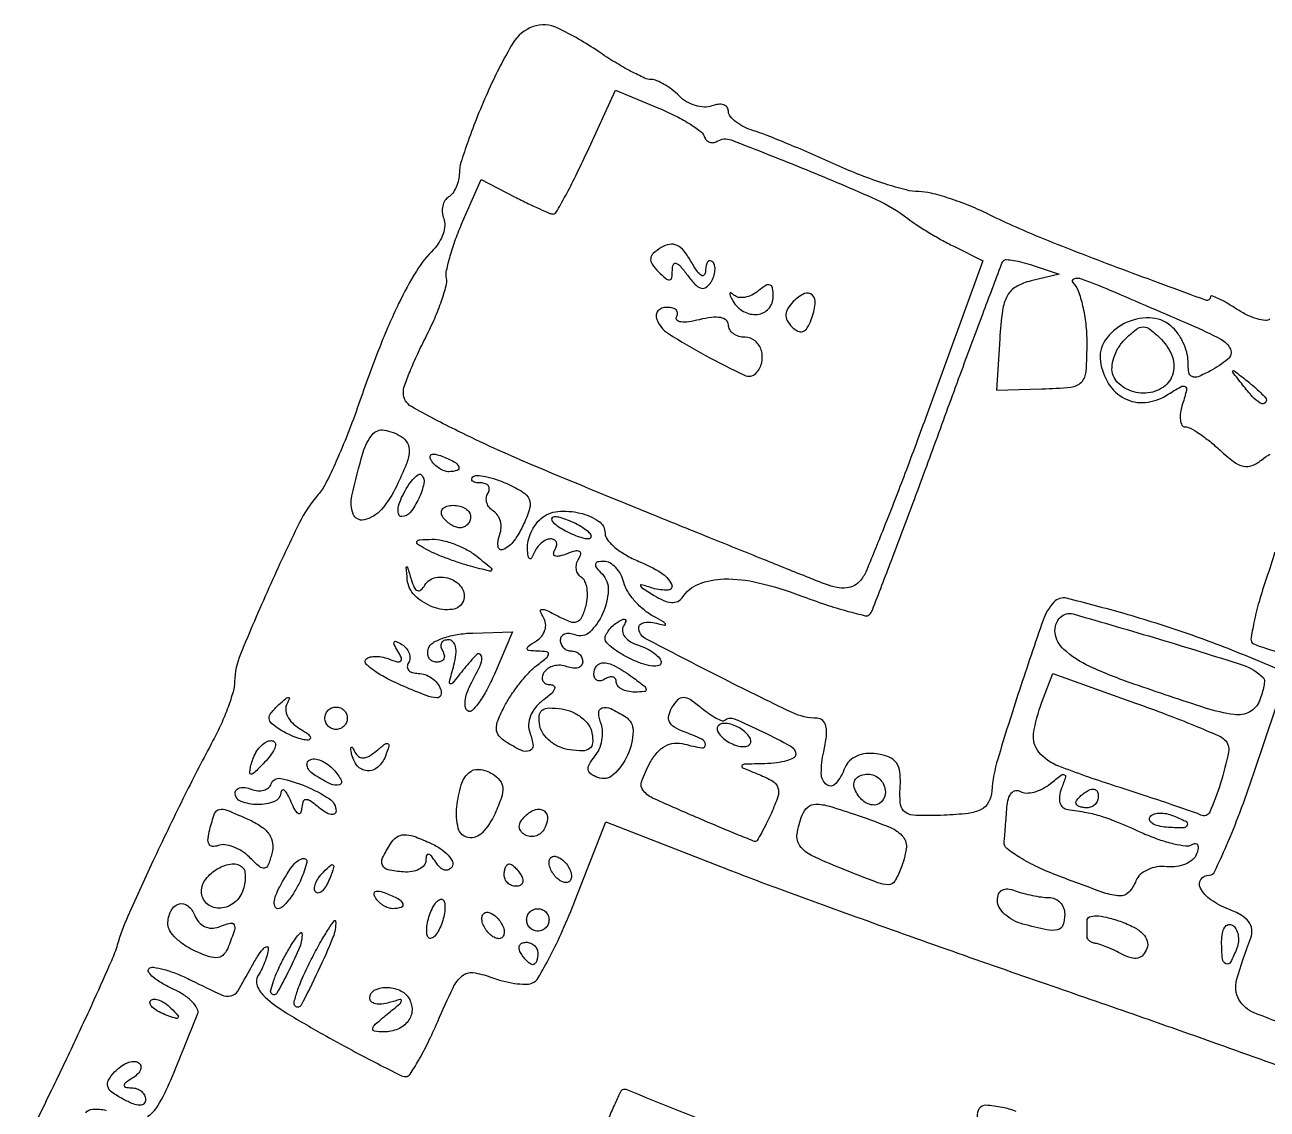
# Model space of a CAD drawing. Extents: x -19 to 322, y 67 to 181.
# Drawn here: x -11.2 to 41.4, y 135.4 to 181.4 of the extents above; entities that cross this region are included whole.
import ezdxf

# ---------------------------------------------------------------- set-up
doc = ezdxf.new("R2010")
doc.units = 0
doc.layers.get('0').update_dxf_attribs({"linetype": 'CONTINUOUS'})

msp = doc.modelspace()

# ---------------------------------------------------------------- linework, layer by layer
for points in [[(41.562, 168.879, -0.221565), (41.37, 168.809, -0.050272), (41.02, 168.876, -0.042896), (40.595, 169.042, -0.030226), (40.148, 169.298, 0.012817), (39.723, 169.561, 0.024269), (39.366, 169.747, 0.026724), (39.102, 169.852, 0.512896), (39.041, 169.808, -0.521164), (38.846, 169.671, -0.001417), (35.284, 170.987, -0.006678), (31.965, 172.274, -0.018486), (29.679, 173.296, 0.017742), (28.841, 173.672, 0.01747), (27.974, 173.99, 0.017641), (27.196, 174.214, 0.061545), (26.679, 174.278, -0.06388), (26.137, 174.348, -0.014465), (25.246, 174.608, -0.014754), (24.227, 174.971, -0.013847), (23.21, 175.401, 0.00454), (22.188, 175.855, 0.004505), (21.156, 176.292, 0.004422), (20.246, 176.658, 0.017464), (19.677, 176.858, -0.039447), (19.268, 177.023, -0.049585), (18.922, 177.24, -0.058017), (18.683, 177.474, -0.171503), (18.608, 177.687, 0.166342), (18.551, 177.853, 0.150898), (18.402, 177.957, 0.108302), (18.176, 177.979, 0.061897), (17.909, 177.913, -0.103569), (17.59, 177.862, -0.062476), (17.211, 177.927, -0.05863), (16.834, 178.093, -0.06388), (16.517, 178.338, 0.031752), (16.216, 178.603, 0.031985), (15.884, 178.827, 0.033732), (15.571, 178.983, 0.099238), (15.336, 179.03, -0.109235), (15.053, 179.093, -0.013168), (14.477, 179.379, -0.015154), (13.804, 179.763, -0.011934), (13.098, 180.218, 0.036036), (11.376, 181.214, 0.198762), (10.328, 181.276, 0.177933), (9.472, 180.578, 0.027991), (8.456, 178.614, 0.009131), (7.976, 177.491, 0.011197), (7.571, 176.424, 0.009749), (7.27, 175.518, 0.075526), (7.203, 175.078, -0.055005), (7.169, 174.773, -0.049421), (7.069, 174.47, -0.052482), (6.922, 174.215, -0.097852), (6.748, 174.053, 0.116882), (6.593, 173.898, 0.081792), (6.499, 173.668, 0.075075), (6.479, 173.4, 0.073139), (6.538, 173.136, -0.110064), (6.582, 172.843, -0.06182), (6.511, 172.487, -0.057147), (6.345, 172.128, -0.059572), (6.104, 171.821, 0.058808), (5.379, 170.903, 0.025135), (4.628, 169.529, 0.019684), (3.824, 167.681, 0.009401), (2.93, 165.249, -0.010148), (2.473, 164.013, -0.011645), (1.986, 162.852, -0.010814), (1.53, 161.89, -0.063359), (1.219, 161.426, 0.065294), (0.413, 160.214, 0.009004), (-0.874, 157.467, 0.007678), (-2.079, 154.655, 0.090869), (-2.324, 153.499, -0.063243), (-2.391, 153.065, -0.017912), (-2.603, 152.415, -0.017744), (-2.898, 151.692, -0.017901), (-3.242, 150.993, 0.008315), (-4.433, 148.69, 0.005626), (-5.718, 146.028, 0.004523), (-6.85, 143.553, 0.033484), (-7.298, 142.337, -0.032139), (-7.546, 141.659, -0.002877), (-8.287, 140.001, -0.003738), (-9.198, 138.035, -0.002908), (-10.217, 135.909, 0.006972), (-11.193, 133.829, 0.010803)], [(42.923, 138.716, -0.016286), (40.896, 139.447, -0.172927), (40.247, 140.018, -0.198443), (40.153, 140.831, -0.022464), (40.751, 142.627, 0.118597), (40.798, 142.989, 0.13961), (40.669, 143.309, 0.098283), (40.343, 143.592, 0.038763), (39.802, 143.847, -0.061524), (39.065, 144.237, -0.113957), (38.614, 144.736, -0.292882), (38.637, 145.107, -0.239149), (38.999, 145.291, 0.290228), (39.218, 145.43, 0.007359), (39.726, 146.549, 0.013474), (40.286, 147.933, 0.008502), (40.868, 149.574), (42.305, 153.858), (40.792, 154.488, 0.014427), (38.095, 155.52, 0.015092), (35.383, 156.379, 0.007773), (32.945, 157.03, 0.275538), (32.405, 156.867, 0.101774), (31.951, 156.106, 0.004342), (30.943, 153.127, 0.00637), (30.025, 150.21, 0.053522), (29.771, 148.855, -0.101364), (29.633, 148.377, -0.155875), (29.329, 148.076, -0.088977), (28.769, 147.907, -0.019062), (27.751, 147.829, -0.013136), (26.565, 147.814, -0.139397), (26.106, 147.952, -0.229135), (25.903, 148.281, -0.042031), (25.89, 149.017, 0.041455), (25.879, 149.65, 0.12809), (25.732, 150.047, 0.14604), (25.423, 150.293, 0.060062), (24.902, 150.432, 0.059869), (24.447, 150.442, 0.078772), (24.046, 150.338, 0.089662), (23.736, 150.13, 0.10907), (23.544, 149.839, -0.076684), (23.161, 149.168, -0.407056), (22.781, 149.12, -0.235706), (22.545, 149.595, -0.053308), (22.647, 150.518, 0.023459), (22.759, 151.172, 0.079789), (22.743, 151.603, 0.15722), (22.607, 151.848, 0.189968), (22.364, 151.944, -0.111886), (21.306, 152.183, -0.00619), (18.245, 153.693, -0.003485), (15.083, 155.328, -0.278482), (14.806, 155.787, -0.233043), (14.872, 155.922, -0.114906), (15.05, 156.002, -0.07549), (15.319, 156.015, -0.043533), (15.638, 155.953, 0.026982), (15.905, 155.892, 0.651736), (15.936, 155.94, 0.12004), (15.821, 156.05, 0.009169), (15.441, 156.26, -0.05105), (15.031, 156.534, -0.0401), (14.646, 156.908, -0.041334), (14.343, 157.318, -0.074793), (14.179, 157.7, 0.060401), (14.044, 158.043, 0.065425), (13.833, 158.333, 0.073829), (13.582, 158.53, 0.130126), (13.33, 158.597, 0.048166), (13.06, 158.57, 0.316794), (12.971, 158.478, 0.21122), (13.012, 158.325, 0.025972), (13.249, 158.063, -0.213499), (13.514, 157.368, -0.090029), (13.276, 156.375, -0.09999), (12.727, 155.597, -0.28849), (12.108, 155.474, 0.064494), (11.867, 155.533, 0.111607), (11.664, 155.509, 0.151806), (11.53, 155.411, 0.159423), (11.48, 155.255, 0.102345), (11.516, 155.08, 0.098664), (11.619, 154.93, 0.097132), (11.773, 154.83, 0.095827), (11.955, 154.795, -0.095827), (12.136, 154.76, -0.097132), (12.29, 154.66, -0.098664), (12.394, 154.51, -0.102345), (12.43, 154.335, -0.170338), (12.376, 154.181, -0.150241), (12.235, 154.084, -0.106442), (12.02, 154.066, -0.060487), (11.765, 154.129, 0.078162), (11.488, 154.189, 0.076891), (11.204, 154.16, 0.081902), (10.957, 154.051, 0.109884), (10.787, 153.877, 0.094131), (10.713, 153.683, 0.172373), (10.74, 153.518, 0.173284), (10.865, 153.408, 0.095249), (11.067, 153.369, -0.198165), (11.211, 153.31, -0.311298), (11.235, 153.183, -0.102088), (11.088, 152.978, -0.028408), (10.78, 152.725, 0.059389), (10.439, 152.407, 0.07896), (10.219, 152.044, 0.088566), (10.138, 151.665, 0.100341), (10.199, 151.3, -0.064417), (10.324, 150.788, -0.348944), (10.181, 150.562, -0.198191), (9.821, 150.582, -0.029795), (9.173, 150.94, -0.079662), (8.877, 151.202, -0.166829), (8.771, 151.487, -0.106684), (8.842, 151.867, -0.022805), (9.132, 152.477, -0.025941), (9.418, 152.952, -0.019384), (9.779, 153.445, -0.019714), (10.156, 153.884, -0.041612), (10.488, 154.186, 0.010264), (10.908, 154.522, 0.204423), (10.981, 154.666, 0.396244), (10.907, 154.757, 0.024684), (10.529, 154.787, -0.016195), (10.151, 154.811, -0.348935), (10.076, 154.884, -0.278879), (10.122, 154.991, -0.012508), (10.471, 155.224, 0.084836), (10.696, 155.427, 0.093885), (10.831, 155.686, 0.100308), (10.857, 155.962, 0.11219), (10.77, 156.215, -0.046636), (10.643, 156.472, -0.49259), (10.695, 156.558, -0.140153), (10.888, 156.524, -0.010392), (11.37, 156.279, 0.032992), (11.887, 156.045, 0.177165), (12.191, 156.042, 0.201762), (12.401, 156.235, 0.044218), (12.571, 156.707, 0.047609), (12.632, 157.086, 0.055968), (12.615, 157.449, 0.064988), (12.528, 157.744, 0.151002), (12.378, 157.916, -0.118591), (12.235, 158.06, -0.100635), (12.163, 158.261, -0.092402), (12.172, 158.49, -0.082408), (12.263, 158.71, 0.079895), (12.347, 158.913, 0.365535), (12.294, 159.019, 0.16774), (12.114, 159.032, 0.026335), (11.77, 158.92, -0.030019), (11.454, 158.82, -0.134966), (11.262, 158.824, -0.342795), (11.196, 158.916, -0.128996), (11.245, 159.077, 0.075506), (11.322, 159.257, 0.152563), (11.314, 159.409, 0.187044), (11.225, 159.51, 0.119997), (11.072, 159.547, 0.111184), (10.877, 159.503, 0.064692), (10.674, 159.372, 0.05974), (10.495, 159.18, 0.061896), (10.369, 158.953, -0.035176), (10.263, 158.736, -0.429012), (10.182, 158.716, -0.221924), (10.119, 158.817, -0.018591), (10.092, 159.132, -0.070827), (10.123, 159.466, -0.047497), (10.247, 159.829, -0.0472), (10.439, 160.166, -0.066398), (10.673, 160.419, -0.150525), (11.373, 160.71, -0.081326), (12.314, 160.647, -0.090284), (13.104, 160.304, -0.25033), (13.38, 159.787, 0.172697), (13.477, 159.516, 0.04781), (13.799, 159.19, 0.042286), (14.26, 158.867, 0.033492), (14.806, 158.597, -0.039347), (15.74, 158.121, -0.135683), (16.199, 157.629, -0.542284), (16.06, 157.381, -0.091756), (15.4, 157.459, 0.004447), (14.916, 157.605, 0.558139), (14.877, 157.57, 0.2057), (14.929, 157.492, 0.00246), (15.457, 157.152, 0.039413), (15.852, 156.941, 0.081722), (16.191, 156.856, 0.117581), (16.457, 156.896, 0.15504), (16.645, 157.052, -0.155957), (17.348, 157.632, -0.091086), (18.428, 157.85, -0.063716), (19.876, 157.69, -0.030219), (21.673, 157.139, 0.008787), (22.724, 156.766, 0.013673), (23.644, 156.487, 0.007821), (24.41, 156.289, 0.26129), (24.586, 156.338, 0.104898), (24.71, 156.529, 0.000542), (25.519, 158.637, 0.00239), (26.427, 161.048, 0.001509), (27.465, 163.869, -0.000925), (28.498, 166.687, -0.001484), (29.391, 169.087, -0.000247), (30.189, 171.207, -0.089165), (30.275, 171.352, -0.237934), (30.386, 171.397, -0.020435), (30.699, 171.359, -0.023498), (31.087, 171.277, -0.015928), (31.521, 171.149), (32.626, 170.784), (31.438, 170.492, 0.067897), (30.804, 170.242, 0.141797), (30.436, 169.867, 0.090261), (30.229, 169.234, 0.017498), (30.108, 168.031), (29.966, 165.861), (31.889, 165.912, 0.016423), (33.127, 165.985, 0.178506), (33.571, 166.197, 0.178382), (33.771, 166.646, 0.016395), (33.813, 167.887, 0.027994), (33.769, 168.668, 0.02963), (33.639, 169.425, 0.031003), (33.449, 170.058, 0.105059), (33.22, 170.421, -0.544383), (33.257, 170.582, -0.175228), (33.562, 170.582, -0.014853), (34.782, 170.103, -0.00101), (38.204, 168.631, -0.017357), (39.488, 168.022, -0.173947), (39.886, 167.594, -0.330867), (39.786, 167.178, -0.051442), (39.041, 166.675, -0.024303), (38.523, 166.429, -0.200847), (38.267, 166.43, -0.259256), (38.128, 166.608, -0.039389), (38.091, 167.075, 0.067615), (38.038, 167.467, 0.044535), (37.877, 167.894, 0.044274), (37.642, 168.29, 0.06334), (37.364, 168.587, 0.170757), (36.454, 168.924, 0.121763), (35.385, 168.679, 0.126386), (34.582, 167.974, 0.189015), (34.376, 167.075, 0.103018), (34.725, 166.126, 0.135618), (35.402, 165.504, 0.142028), (36.277, 165.335, 0.117317), (37.18, 165.639, -0.009361), (37.787, 166.003, -0.256963), (37.967, 166.006, -0.347362), (38.03, 165.863, -0.01389), (37.863, 165.279, 0.03725), (37.774, 164.903, 0.066741), (37.766, 164.587, 0.104899), (37.835, 164.376, 0.267242), (37.969, 164.299, -0.126766), (38.194, 164.241, -0.021276), (38.576, 164.008, -0.022112), (39.012, 163.688, -0.018033), (39.449, 163.309, 0.025683), (40.025, 162.825, 0.103764), (40.438, 162.631, 0.153125), (40.804, 162.657, 0.07984), (41.202, 162.892, -0.042892), (41.562, 163.142, -0.447919)], [(41.763, 158.982, -0.013245), (41.421, 157.894, 0.012535), (41.101, 156.883, 0.019949), (40.884, 156.002, 0.014872), (40.761, 155.293, 0.312122), (40.852, 155.11, 0.047306), (41.103, 155.002, 0.001006), (42.384, 154.59, 0.002317)], [(-6.023, 135.05, 0.118595), (-5.582, 135.501, 0.036151), (-5.035, 136.586, 0.003308), (-3.894, 139.385, 0.222073), (-3.907, 139.622, 0.07042), (-4.122, 139.914, 0.054817), (-4.487, 140.214, 0.037401), (-4.958, 140.472, -0.024311), (-5.425, 140.713, -0.044733), (-5.774, 140.959, -0.065606), (-5.969, 141.175, -0.362363), (-5.956, 141.319, -0.239258), (-5.766, 141.381, -0.028431), (-5.317, 141.285, -0.028969), (-4.764, 141.099, -0.01981), (-4.159, 140.826, 0.006638), (-2.875, 140.207, 0.163344), (-2.488, 140.163, 0.206834), (-2.194, 140.373, 0.011607), (-1.623, 141.371, -0.014813), (-1.349, 141.841, -0.039459), (-1.118, 142.154, -0.127989), (-0.975, 142.252, -0.512253), (-0.902, 142.202, -0.068101), (-0.928, 141.971, -0.025953), (-1.023, 141.662, -0.025124), (-1.163, 141.331, -0.028109), (-1.331, 141.029, 0.244801), (-1.368, 140.591, 0.109871), (-1.025, 140.107, 0.046934), (-0.195, 139.485, 0.009305), (1.408, 138.544, 0.004073), (2.652, 137.859, 0.006011), (3.756, 137.279, 0.00298), (4.698, 136.805, 0.108155), (4.932, 136.747, 0.261733), (5.11, 136.84, 0.012694), (5.471, 137.43, 0.017932), (5.873, 138.185, 0.011688), (6.285, 139.084, -0.010113), (6.935, 140.514, -0.106414), (7.326, 141.02, -0.210961), (7.78, 141.152, -0.05799), (8.519, 140.965, 0.026417), (9.027, 140.803, 0.027774), (9.54, 140.697, 0.02885), (9.991, 140.657, 0.099742), (10.278, 140.706, 0.170875), (10.548, 140.935, 0.011697), (11.039, 141.826, 0.015639), (11.578, 142.944, 0.011052), (12.116, 144.23), (13.418, 147.549), (18.27, 145.653, 0.005045), (20.768, 144.706, 0.001645), (24.472, 143.358, 0.001639), (28.596, 141.888, 0.001848), (32.569, 140.503, -0.001062), (36.203, 139.242, -0.001711), (39.294, 138.15, -0.000269), (42.029, 137.172, -0.110811)], [(18.814, 134.371, 0.000315), (14.268, 136.19, 0.31229), (14.064, 136.143, 0.078479), (14, 136.047, 0.001805), (13.773, 135.543, 0.003983), (13.514, 134.948, 0.002683)], [(-8.633, 135.209, -0.207864), (-8.332, 135.363, -0.076683), (-7.777, 135.312, -0.008246)], [(30.8, 135.265, 0.047381), (30.221, 135.434, 0.030402), (29.513, 135.525, 0.264911), (29.238, 135.392, 0.178228), (29.149, 135.042, 0.013591)]]:
    msp.add_lwpolyline(points, format="xyb")
for points in [[(15.213, 160.65, -0.00367), (10.201, 162.724, -0.014243), (7.144, 164.12, -0.01478), (5.171, 165.163, -0.270041), (4.827, 165.753, -0.086549), (4.877, 166.041, -0.010164), (5.111, 166.653, -0.011933), (5.424, 167.373, -0.009507), (5.795, 168.135, 0.015367), (6.157, 168.903, 0.018726), (6.447, 169.644, 0.017518), (6.643, 170.277, 0.111558), (6.658, 170.61, -0.09757), (6.663, 170.941, -0.017018), (6.814, 171.549, -0.01791), (7.045, 172.259, -0.015214), (7.337, 172.992), (8.122, 174.794), (9.539, 174.061, 0.006045), (10.099, 173.78, 0.008404), (10.607, 173.543, 0.005574), (11.037, 173.357, 0.099618), (11.184, 173.328, 0.269641), (11.307, 173.4, 0.004776), (11.697, 174.1, 0.01055), (12.136, 174.948, 0.006663), (12.613, 175.956), (13.816, 178.584), (15.618, 177.834, -0.017033), (16.32, 177.513, -0.022143), (16.937, 177.17, -0.020563), (17.417, 176.848, -0.151319), (17.579, 176.628, 0.095602), (17.67, 176.473, 0.119754), (17.805, 176.377, 0.124618), (17.966, 176.356, 0.108882), (18.126, 176.412, -0.234816), (18.726, 176.468, -0.003967), (21.904, 175.21, -0.008715), (24.878, 173.945, -0.062456), (26.211, 173.138, 0.022065), (26.57, 172.878, 0.009144), (27.077, 172.559, 0.009026), (27.633, 172.236, 0.011505), (28.158, 171.959), (29.393, 171.344), (27.03, 164.851, -0.003112), (26.092, 162.323, -0.004491), (25.228, 160.099, -0.002402), (24.472, 158.231, -0.07105), (24.214, 157.791, -0.104246), (23.952, 157.574, -0.092715), (23.613, 157.47, -0.076081), (23.202, 157.486, -0.044712), (22.729, 157.623, -0.003091), (22.045, 157.892, -0.000207), (20.095, 158.677, -0.000299), (17.771, 159.615, -0.000224)], [(17.87, 170.436, 0.054448), (17.985, 170.679, 0.063144), (18.039, 170.929, 0.073404), (18.025, 171.148, 0.145021), (17.942, 171.3, 0.186134), (17.833, 171.348, 0.244363), (17.736, 171.304, 0.117578), (17.667, 171.151, 0.042087), (17.64, 170.912, -0.159568), (17.581, 170.746, -0.385566), (17.464, 170.725, -0.103719), (17.277, 170.905, -0.022734), (17.041, 171.287, 0.038788), (16.729, 171.758, 0.116292), (16.431, 171.998, 0.158219), (16.114, 172.04, 0.093071), (15.755, 171.901, 0.04459), (15.424, 171.654, 0.184281), (15.312, 171.435, 0.182347), (15.373, 171.196, 0.043521), (15.642, 170.876, 0.018828), (15.954, 170.587, 0.210508), (16.113, 170.538, 0.336707), (16.207, 170.63, 0.037978), (16.232, 170.948, -0.086026), (16.273, 171.185, -0.40839), (16.385, 171.24, -0.136864), (16.572, 171.113, -0.018006), (16.872, 170.733, 0.029959), (17.197, 170.341, 0.13342), (17.449, 170.185, 0.229039), (17.666, 170.22, 0.101768)], [(20.508, 169.822, 0.038656), (20.48, 170.184, 0.269757), (20.373, 170.317, 0.236806), (20.192, 170.298, 0.031246), (19.871, 170.064, -0.059816), (19.598, 169.888, -0.070874), (19.306, 169.793, -0.083091), (19.041, 169.792, -0.144798), (18.844, 169.887, 0.045405), (18.718, 169.982, 0.524814), (18.67, 169.961, 0.16288), (18.683, 169.859, 0.01713), (18.797, 169.645, 0.133528), (19.249, 169.195, 0.156429), (19.838, 169.072, 0.187192), (20.316, 169.316, 0.183918)], [(22.12, 168.849, 0.057882), (22.289, 169.512, 0.234284), (22.16, 169.896, 0.32122), (21.827, 169.951, 0.082074), (21.356, 169.613, 0.056206), (21.127, 169.326, 0.128008), (21.044, 169.064, 0.138886), (21.102, 168.809, 0.071354), (21.301, 168.544, 0.075212), (21.551, 168.359, 0.213733), (21.762, 168.346, 0.168443), (21.948, 168.5, 0.044965)], [(19.77, 166.57, 0.138984), (20.018, 167.015, 0.130404), (20.005, 167.536, 0.144399), (19.741, 167.944, 0.179768), (19.32, 168.101, -0.072241), (19.048, 168.14, -0.0872), (18.817, 168.255, -0.100446), (18.663, 168.426, -0.134291), (18.608, 168.627, 0.221233), (18.517, 168.822, 0.131687), (18.281, 168.932, 0.075057), (17.896, 168.942, 0.030609), (17.38, 168.846, -0.025372), (16.925, 168.756, -0.063595), (16.588, 168.75, -0.163017), (16.425, 168.825, -0.356097), (16.409, 168.953, 0.139028), (16.453, 169.11, 0.191128), (16.4, 169.246, 0.138903), (16.247, 169.337, 0.066177), (16.018, 169.368, 0.083412), (15.787, 169.329, 0.131821), (15.621, 169.216, 0.15118), (15.547, 169.049, 0.121955), (15.573, 168.853, 0.159938), (16.061, 168.26, 0.016585), (17.641, 167.331, 0.012898), (19.291, 166.488, 0.318109)], [(34.922, 166.474, -0.107618), (34.869, 166.818, -0.0621), (34.947, 167.232, -0.057719), (35.136, 167.648, -0.061146), (35.412, 168.002, -0.025361), (35.893, 168.436, -0.17268), (36.19, 168.542, -0.17268), (36.487, 168.436, -0.025361), (36.968, 168.002, -0.113839), (37.431, 167.261, -0.166806), (37.432, 166.499, -0.180021), (36.972, 165.936, -0.133077), (36.19, 165.725, -0.07031), (35.794, 165.781, -0.063381), (35.413, 165.945, -0.06681), (35.105, 166.188, -0.10124)], [(40.406, 166.081, -0.001576), (39.988, 166.618, -0.377591), (39.992, 166.675, -0.377591), (40.049, 166.679, -0.001576), (40.586, 166.26, -0.012436), (40.904, 165.997, -0.017649), (41.173, 165.747, -0.013803), (41.379, 165.53, -0.184603), (41.417, 165.429, -0.307699), (41.325, 165.294, -0.241985), (41.145, 165.311, -0.065617), (40.83, 165.579, -0.017685)], [(2.65, 161.376, -0.012316), (3.12, 163.224, -0.105098), (3.515, 163.976, -0.265761), (4.015, 164.164, -0.101485), (4.736, 163.89, -0.12921), (5.001, 163.605, -0.146263), (5.075, 163.24, -0.073994), (4.945, 162.701, -0.015053), (4.548, 161.8, -0.065537), (3.899, 160.8, -0.162432), (3.16, 160.355, -0.373873), (2.703, 160.602, -0.147024)], [(6.018, 162.868, -0.1144), (5.964, 163.028, -0.32948), (6.021, 163.123, -0.155351), (6.19, 163.138, -0.036408), (6.465, 163.055, -0.029964), (6.975, 162.823, -0.168622), (7.176, 162.608, -0.444011), (7.107, 162.454, -0.079093), (6.756, 162.398, -0.088797), (6.563, 162.433, -0.053277), (6.355, 162.536, -0.051183), (6.162, 162.688, -0.061454)], [(4.849, 161.488, -0.024012), (5.067, 161.853, -0.04293), (5.285, 162.127, -0.059538), (5.472, 162.282, -0.353534), (5.589, 162.269, -0.254259), (5.698, 161.901, -0.05695), (5.482, 161.259, -0.056562), (5.123, 160.675, -0.230639), (4.759, 160.497, -0.301931), (4.636, 160.579, -0.122555), (4.603, 160.788, -0.067322), (4.676, 161.108, -0.033165)], [(8.913, 159.736, 0.079342), (8.972, 160.014, 0.077271), (8.942, 160.299, 0.081875), (8.831, 160.548, 0.108341), (8.653, 160.72, -0.08451), (8.477, 160.875, -0.093295), (8.369, 161.075, -0.100463), (8.346, 161.287, -0.11575), (8.411, 161.481, 0.110306), (8.47, 161.649, 0.182985), (8.433, 161.793, 0.160128), (8.304, 161.89, 0.081648), (8.102, 161.923, -0.042501), (7.896, 161.941, -0.123897), (7.766, 161.998, -0.256281), (7.73, 162.082, -0.174152), (7.775, 162.178, -0.214464), (7.948, 162.244, -0.035006), (8.311, 162.196, -0.033236), (8.76, 162.074, -0.023756), (9.243, 161.881, -0.029672), (9.899, 161.534, -0.159093), (10.159, 161.23, -0.171261), (10.18, 160.845, -0.035664), (9.941, 160.2, -0.048575), (9.518, 159.47, -0.131981), (9.059, 159.094, -0.516507), (8.841, 159.222, -0.114086)], [(6.49, 160.497, -0.139169), (6.439, 160.678, -0.191142), (6.5, 160.833, -0.138808), (6.675, 160.938, -0.066118), (6.937, 160.973, -0.062283), (7.22, 160.937, -0.080552), (7.46, 160.833, -0.097988), (7.621, 160.679, -0.153634), (7.678, 160.497, -0.092995), (7.644, 160.316, -0.096318), (7.547, 160.162, -0.099231), (7.401, 160.059, -0.105429), (7.231, 160.022, -0.089642), (7.038, 160.057, -0.053229), (6.829, 160.162, -0.051032), (6.636, 160.316, -0.06081)], [(12.43, 160.022, 0.026766), (12.122, 160.198, 0.024204), (11.787, 160.347, 0.024967), (11.474, 160.451, 0.067616), (11.242, 160.483, 0.190341), (11.132, 160.439, 0.335455), (11.116, 160.347, 0.102785), (11.235, 160.2, 0.027796), (11.48, 160.022, 0.026766), (11.787, 159.846, 0.024204), (12.123, 159.697, 0.024967), (12.436, 159.593, 0.067616), (12.668, 159.561, 0.190341), (12.778, 159.605, 0.335455), (12.794, 159.697, 0.102785), (12.674, 159.844, 0.027796)], [(5.777, 159.115, -0.019043), (5.426, 159.331, -0.406995), (5.404, 159.44, -0.241047), (5.529, 159.514, -0.010895), (6.043, 159.532, -0.061063), (6.484, 159.485, -0.033579), (7.005, 159.326, -0.032933), (7.519, 159.091, -0.044844), (7.944, 158.81, -0.003232), (8.556, 158.313, -0.3792), (8.571, 158.22, -0.324729), (8.476, 158.182, -0.002852), (7.678, 158.392, -0.014106), (7.171, 158.544, -0.01104), (6.63, 158.736, -0.011196), (6.133, 158.938, -0.026664)], [(4.994, 157.828, -0.001107), (4.949, 158.347, -0.446084), (4.971, 158.371, -0.323818), (5.003, 158.347, -0.000968), (5.161, 157.824, 0.033395), (5.288, 157.484, 0.194695), (5.424, 157.354, 0.291213), (5.573, 157.383, 0.065176), (5.745, 157.593, -0.210383), (6.208, 157.912, -0.145565), (6.85, 157.847, -0.156734), (7.32, 157.449, -0.235439), (7.371, 156.924, -0.277022), (6.902, 156.557, -0.122309), (6.091, 156.655, -0.102638), (5.317, 157.149, -0.179141)], [(13.38, 155.318, -0.115689), (13.419, 155.485, -0.049342), (13.542, 155.68, -0.045263), (13.719, 155.871, -0.044625), (13.929, 156.028, -0.029625), (14.14, 156.142, -0.278107), (14.238, 156.131, -0.344498), (14.26, 156.046, -0.03687), (14.16, 155.853, 0.179203), (14.115, 155.633, 0.127583), (14.216, 155.4, 0.092657), (14.456, 155.189, 0.057713), (14.799, 155.035, -0.038518), (15.166, 154.887, -0.048703), (15.475, 154.693, -0.056897), (15.689, 154.486, -0.17358), (15.756, 154.298, -0.334964), (15.664, 154.175, -0.092471), (15.407, 154.151, -0.055423), (15.024, 154.229, -0.028796), (14.568, 154.406, -0.02412), (14.113, 154.641, -0.032716), (13.729, 154.897, -0.034279), (13.453, 155.141, -0.197231)], [(35.798, 153.392, -0.02357), (33.927, 154.137, -0.078245), (32.823, 154.863, -0.175942), (32.456, 155.56, -0.234971), (32.682, 156.227, -0.27185), (33.218, 156.366, -0.003145), (36.882, 155.295, -0.005372), (40.389, 154.204, -0.118856), (41.295, 153.65, -0.215931), (41.333, 153.548, -0.027354), (41.304, 153.306, -0.028099), (41.234, 153.008, -0.019849), (41.124, 152.682, -0.181641), (40.707, 152.213, -0.155787), (40.054, 152.096, -0.045809), (38.829, 152.375, -0.003992)], [(7.677, 153.367, 0.015022), (8.116, 154.25, 0.201194), (8.128, 154.605, 0.547123), (7.939, 154.644, 0.02546), (7.416, 154.054, -0.002494), (6.911, 153.429, -0.31105), (6.818, 153.402, -0.395774), (6.778, 153.476, -0.003021), (6.973, 154.201, 0.037651), (7.059, 154.641, 0.085139), (7.041, 154.979, 0.141066), (6.926, 155.189, 0.199718), (6.732, 155.27, 0.10025), (6.55, 155.233, 0.177017), (6.44, 155.131, 0.168281), (6.419, 154.976, 0.089492), (6.49, 154.795, -0.091163), (6.561, 154.614, -0.169814), (6.538, 154.459, -0.175683), (6.425, 154.356, -0.098379), (6.241, 154.32, -0.12019), (6.05, 154.366, -0.14243), (5.916, 154.494, -0.12696), (5.861, 154.687, -0.08584), (5.896, 154.914, -0.183359), (6.085, 155.146, -0.048495), (6.528, 155.348, -0.042552), (7.114, 155.494, -0.032761), (7.771, 155.557), (9.449, 155.606), (8.685, 153.818, -0.02037), (8.367, 153.149, -0.034504), (8.04, 152.621, -0.039864), (7.747, 152.276, -0.348669), (7.561, 152.254, -0.21025), (7.458, 152.404, -0.073089), (7.446, 152.673, -0.057155), (7.521, 153.01, -0.039892)], [(3.222, 154.415, -0.175962), (3.359, 154.523, -0.069798), (3.598, 154.566, -0.057567), (3.895, 154.545, -0.044569), (4.207, 154.456, 0.024456), (4.567, 154.337, 0.249461), (4.716, 154.371, 0.329908), (4.745, 154.499, 0.035122), (4.594, 154.788, -0.018709), (4.437, 155.064, -0.257747), (4.44, 155.175, -0.388403), (4.525, 155.201, -0.028061), (4.761, 155.073, -0.078004), (4.953, 154.908, -0.090333), (5.074, 154.7, -0.100781), (5.106, 154.482, -0.124968), (5.044, 154.287, 0.139266), (4.996, 154.119, 0.191151), (5.054, 153.974, 0.138742), (5.217, 153.877, 0.066077), (5.461, 153.845, -0.086944), (5.744, 153.795, -0.066388), (6.023, 153.65, -0.065874), (6.256, 153.435, -0.082488), (6.405, 153.182, -0.171273), (6.412, 152.915, -0.345964), (6.248, 152.804, -0.074147), (5.799, 152.905, -0.008491), (4.836, 153.297, -0.018732), (4.152, 153.62, -0.031772), (3.61, 153.947, -0.03481), (3.247, 154.238, -0.359263)], [(13.856, 153.477, 0.137896), (13.817, 153.614, 0.191008), (13.716, 153.69, 0.139668), (13.562, 153.688, 0.066654), (13.38, 153.607, -0.082592), (13.199, 153.533, -0.161196), (13.045, 153.547, -0.182303), (12.942, 153.648, -0.108972), (12.905, 153.816, -0.174672), (13.031, 154.166, -0.244355), (13.331, 154.293, -0.108503), (13.837, 154.139, -0.029885), (14.54, 153.686, -0.008388), (15.033, 153.313, -0.193227), (15.119, 153.163, -0.429343), (15.047, 153.071, -0.022754), (14.631, 153.053, -0.052703), (14.335, 153.084, -0.072545), (14.083, 153.177, -0.092439), (13.915, 153.315, -0.177273)], [(34.883, 149.108, -0.013746), (32.615, 149.907, -0.125742), (31.768, 150.507, -0.217785), (31.547, 151.288, -0.052484), (31.899, 152.62), (32.361, 153.834), (35.82, 152.601, -0.004929), (37.171, 152.104, -0.006878), (38.369, 151.632, -0.00439), (39.363, 151.213, -0.08535), (39.641, 151.032, -0.261248), (39.81, 150.51, -0.026196), (39.472, 149.194, -0.026935), (39.012, 147.963, -0.437483), (38.639, 147.834, 0.039666), (38.408, 147.934, 0.001172), (37.407, 148.276, 0.002338), (36.226, 148.671, 0.00161)], [(-0.396, 151.456, -0.037334), (-0.755, 151.722, -0.205722), (-0.858, 151.934, -0.188343), (-0.779, 152.167, -0.030762), (-0.445, 152.518, -0.010675), (-0.166, 152.767, -0.142075), (-0.041, 152.824, -0.576291), (-0.003, 152.776, -0.033402), (-0.103, 152.567, 0.147508), (-0.159, 152.314, 0.097144), (-0.08, 152.024, 0.081262), (0.123, 151.742, 0.064577), (0.421, 151.512, -0.023013), (0.715, 151.323, -0.079268), (0.876, 151.164, -0.307729), (0.88, 151.067, -0.254467), (0.788, 151.015, -0.06768), (0.556, 151.043, -0.02533), (0.244, 151.142, -0.024543), (-0.09, 151.285, -0.027285)], [(17.35, 147.697, -0.00417), (15.454, 148.528, -0.107384), (15.005, 148.859, -0.272674), (14.93, 149.251, -0.036979), (15.283, 150.047, -0.053941), (15.583, 150.485, -0.091458), (15.927, 150.764, -0.103434), (16.316, 150.882, -0.085843), (16.748, 150.845, 0.023952), (17.482, 150.69, 0.474287), (17.632, 150.824, 0.281144), (17.477, 151.056, 0.019883), (16.726, 151.368, -0.048284), (16.321, 151.565, -0.140933), (16.112, 151.791, -0.173664), (16.08, 152.062, -0.082494), (16.215, 152.392, -0.049184), (16.475, 152.732, -0.208786), (16.705, 152.832, -0.150796), (16.984, 152.745, -0.022848), (17.456, 152.388, 0.020363), (17.784, 152.138, 0.031105), (18.09, 151.951, 0.031789), (18.341, 151.838, 0.272267), (18.458, 151.858, -0.28156), (18.848, 151.919, -0.014357), (20.068, 151.37, -0.014512), (21.254, 150.751, -0.271654), (21.459, 150.402, -0.27845), (21.374, 150.261, -0.04878), (21.075, 150.14, -0.040698), (20.653, 150.05, -0.025955), (20.152, 150.013, 0.002557), (19.276, 149.988, 0.27005), (19.178, 149.927, 0.439359), (19.208, 149.843, 0.003787), (19.912, 149.554, -0.037414), (20.486, 149.272, -0.185058), (20.707, 148.995, -0.159069), (20.703, 148.615, -0.02589), (20.429, 147.921, -0.007844), (20.21, 147.459, -0.012301), (20.006, 147.07, -0.006405), (19.825, 146.754, -0.265238), (19.759, 146.717, -0.096115), (19.668, 146.734, -0.0008), (19.001, 147.004, -0.002814), (18.235, 147.321, -0.001804)], [(1.5, 151.944, -0.099038), (1.537, 152.125, -0.097945), (1.64, 152.279, -0.097945), (1.794, 152.383, -0.099038), (1.976, 152.419, -0.099038), (2.157, 152.383, -0.097945), (2.311, 152.279, -0.097945), (2.415, 152.125, -0.099038), (2.451, 151.944, -0.099038), (2.415, 151.762, -0.097945), (2.311, 151.608, -0.097945), (2.157, 151.505, -0.099038), (1.976, 151.469, -0.099038), (1.794, 151.505, -0.097945), (1.64, 151.608, -0.097945), (1.537, 151.762, -0.099038)], [(10.611, 151.626, -0.063678), (10.585, 152.046, -0.217436), (10.711, 152.281, -0.164494), (11.004, 152.378, -0.034408), (11.551, 152.339, -0.068597), (11.989, 152.214, -0.066111), (12.384, 151.973, -0.070725), (12.678, 151.658, -0.105552), (12.824, 151.311, -0.063678), (12.85, 150.891, -0.217436), (12.723, 150.656, -0.164494), (12.43, 150.559, -0.034408), (11.883, 150.598, -0.068597), (11.445, 150.724, -0.066111), (11.051, 150.964, -0.070725), (10.757, 151.279, -0.105552)], [(12.946, 150.33, 0.070503), (13.133, 150.632, 0.055149), (13.247, 151.001, 0.056254), (13.276, 151.377, 0.083301), (13.211, 151.7, -0.075187), (13.108, 152.167, -0.348561), (13.255, 152.379, -0.185954), (13.617, 152.353, -0.031333), (14.236, 152.012, -0.266184), (14.566, 151.387, -0.097232), (14.331, 150.377, -0.100449), (13.737, 149.552, -0.285924), (13.072, 149.423, -0.0617), (12.776, 149.581, -0.208074), (12.664, 149.764, -0.169831), (12.712, 149.997, -0.039303)], [(19.558, 150.957, 0.142471), (19.507, 151.134, 0.060245), (19.349, 151.327, 0.052856), (19.118, 151.505, 0.046632), (18.845, 151.64, 0.049166), (18.572, 151.715, 0.08982), (18.342, 151.713, 0.13955), (18.191, 151.637, 0.209945), (18.132, 151.504, 0.142471), (18.184, 151.328, 0.060245), (18.342, 151.135, 0.052856), (18.573, 150.956, 0.046632), (18.845, 150.821, 0.049166), (19.118, 150.746, 0.08982), (19.349, 150.749, 0.13955), (19.5, 150.824, 0.209945)], [(-1.523, 150.281, -0.054778), (-1.382, 150.553, -0.05745), (-1.188, 150.784, -0.064053), (-0.971, 150.941, -0.125677), (-0.767, 150.993, -0.214681), (-0.63, 150.932, -0.22275), (-0.589, 150.791, -0.100348), (-0.672, 150.564, -0.035237), (-0.876, 150.281, -0.012711), (-1.114, 150.007, -0.017822), (-1.342, 149.777, -0.014236), (-1.539, 149.602, -0.176553), (-1.632, 149.568, -0.407084), (-1.678, 149.613, -0.044074), (-1.667, 149.777, -0.034664), (-1.616, 150.007, -0.019009)], [(2.635, 150.441, -0.01277), (2.598, 150.659, -0.320334), (2.624, 150.71, -0.402344), (2.673, 150.696, -0.014638), (2.77, 150.51, 0.115616), (2.924, 150.322, 0.180631), (3.122, 150.261, 0.119747), (3.375, 150.339, 0.039095), (3.696, 150.566, -0.011471), (4.064, 150.857, -0.314171), (4.181, 150.861, -0.341549), (4.218, 150.756, -0.01248), (4.066, 150.328, -0.121887), (3.741, 149.861, -0.202238), (3.292, 149.712, -0.204212), (2.875, 149.93, -0.123788)], [(1.093, 149.516, -0.055855), (0.876, 149.69, -0.10922), (0.758, 149.877, -0.166991), (0.755, 150.044, -0.179665), (0.856, 150.171, -0.162263), (1.057, 150.217, -0.072431), (1.323, 150.151, -0.060595), (1.611, 149.991, -0.048917), (1.876, 149.755, -0.057917), (2.194, 149.319, -0.479348), (2.115, 149.122, -0.189502), (1.75, 149.15, -0.028298)], [(7.098, 148.184, -0.039794), (7.282, 149.112, -0.137622), (7.599, 149.629, -0.2171), (8.042, 149.775, -0.111953), (8.605, 149.582, -0.081185), (8.922, 149.306, -0.158564), (9.045, 148.999, -0.101085), (8.987, 148.579, -0.022186), (8.713, 147.901, -0.078682), (8.172, 147.084, -0.256059), (7.578, 146.881, -0.296148), (7.156, 147.274, -0.090941)], [(23.944, 149.003, -0.134046), (23.932, 149.218, -0.144529), (24.032, 149.402, -0.119977), (24.235, 149.525, -0.077096), (24.508, 149.568, -0.099038), (24.795, 149.51, -0.097945), (25.039, 149.347, -0.097945), (25.203, 149.102, -0.099038), (25.26, 148.815, -0.190724), (25.096, 148.399, -0.244413), (24.712, 148.264, -0.165501), (24.252, 148.498, -0.113253)], [(0.517, 148.082, -0.123336), (0.468, 147.921, -0.429443), (0.373, 147.9, -0.119225), (0.235, 148.051, -0.024137), (0.075, 148.38, 0.021739), (-0.085, 148.712, 0.090242), (-0.223, 148.885, 0.39328), (-0.314, 148.882, 0.184787), (-0.367, 148.766, -0.299732), (-0.635, 148.407, -0.087404), (-1.348, 148.282, -0.089244), (-2.052, 148.411, -0.31287), (-2.301, 148.769, -0.192133), (-2.245, 148.909, -0.145185), (-2.101, 148.992, -0.096906), (-1.88, 149.002, -0.05375), (-1.619, 148.932, 0.068815), (-1.346, 148.869, 0.088206), (-1.09, 148.891, 0.105), (-0.889, 148.992, 0.143535), (-0.775, 149.157, -0.381226), (-0.373, 149.388, -0.047063), (0.675, 149.061, -0.044337), (1.694, 148.525, -0.254709), (1.976, 148.008, -0.250192), (1.912, 147.888, -0.196629), (1.766, 147.859, -0.090292), (1.537, 147.947, -0.036538), (1.263, 148.142, 0.019381), (0.883, 148.433, 0.175846), (0.684, 148.488, 0.316065), (0.566, 148.389, 0.053566)], [(32.626, 145.244, -0.018648), (31.719, 145.627, -0.027936), (30.962, 146.035, -0.026761), (30.408, 146.416, -0.256716), (30.298, 146.669, 0.002185), (30.321, 146.936, 0.000732), (30.352, 147.326, 0.000729), (30.386, 147.757, 0.000833), (30.416, 148.17, -0.050746), (30.479, 148.528, -0.106818), (30.611, 148.776, -0.173022), (30.788, 148.879, -0.186591), (30.984, 148.842, 0.137667), (31.231, 148.771, 0.064597), (31.563, 148.812, 0.056764), (31.925, 148.95, 0.051073), (32.261, 149.17, -0.007721), (32.719, 149.532, -0.268326), (32.85, 149.548, -0.389879), (32.896, 149.449, -0.011371), (32.73, 148.974, 0.055162), (32.643, 148.632, 0.106847), (32.664, 148.352, 0.146415), (32.788, 148.161, 0.145334), (32.997, 148.07, -0.015749), (33.784, 147.946, -0.029268), (34.411, 147.789, -0.022861), (35.108, 147.534, -0.006222), (36.185, 147.068, 0.020995), (36.851, 146.803, 0.027437), (37.481, 146.621, 0.027183), (38.005, 146.53, 0.169566), (38.267, 146.588, -0.12618), (38.407, 146.631, -0.303296), (38.497, 146.578, -0.154392), (38.518, 146.426, -0.042711), (38.456, 146.189, -0.130755), (38.29, 145.945, -0.076555), (37.989, 145.757, -0.067688), (37.603, 145.649, -0.06197), (37.191, 145.645, 0.066564), (36.776, 145.636, 0.068377), (36.381, 145.518, 0.075281), (36.067, 145.313, 0.119758), (35.886, 145.051, -0.093209), (35.583, 144.56, -0.226719), (35.199, 144.404, -0.071555), (34.527, 144.541, -0.004512)], [(33.339, 148.352, -0.151918), (33.37, 148.452, -0.038439), (33.478, 148.586, -0.035638), (33.632, 148.727, -0.029505), (33.814, 148.855, -0.082592), (33.996, 148.929, -0.161196), (34.15, 148.915, -0.182303), (34.252, 148.814, -0.108972), (34.289, 148.645, -0.093332), (34.253, 148.453, -0.09642), (34.15, 148.29, -0.099167), (33.995, 148.181, -0.105053), (33.814, 148.142, -0.042167), (33.632, 148.157, -0.061769), (33.478, 148.204, -0.081139), (33.374, 148.272, -0.210953)], [(-3.021, 146.542, -0.108891), (-3.262, 146.506, -0.261067), (-3.408, 146.601, -0.149064), (-3.452, 146.836, -0.036457), (-3.38, 147.227, -0.021912), (-3.172, 147.901, -0.256296), (-2.973, 148.077, -0.156669), (-2.657, 148.05, -0.007427), (-1.668, 147.617, -0.046224), (-1.166, 147.329, -0.095043), (-0.852, 147.005, -0.116193), (-0.717, 146.633, -0.093408), (-0.747, 146.208, -0.025553), (-0.902, 145.718, -0.267748), (-1.058, 145.589, -0.223134), (-1.27, 145.648, -0.01841), (-1.701, 146.048, 0.052771), (-2.022, 146.308, 0.054252), (-2.387, 146.491, 0.059987), (-2.74, 146.577, 0.121711)], [(10.005, 147.808, -0.113251), (10.427, 148.072, -0.251496), (10.791, 148.014, -0.258096), (10.937, 147.682, -0.116221), (10.782, 147.216, -0.09291), (10.623, 147.042, -0.096292), (10.415, 146.94, -0.099247), (10.189, 146.925, -0.105525), (9.98, 147, -0.094625), (9.801, 147.164, -0.169261), (9.743, 147.351, -0.136091), (9.809, 147.565, -0.053431)], [(23.369, 145.58, -0.016336), (22.127, 146.125, -0.124274), (21.64, 146.53, -0.198427), (21.519, 147.026, -0.053342), (21.732, 147.825, -0.121549), (21.972, 148.169, -0.182747), (22.311, 148.297, -0.072769), (22.887, 148.211, -0.008848), (24.108, 147.819, -0.01516), (25.482, 147.304, -0.126515), (26.01, 146.91, -0.210898), (26.145, 146.406, -0.053395), (25.922, 145.567, -0.04667), (25.657, 145.03, -0.261431), (25.386, 144.881, -0.090649), (24.94, 144.964, -0.003504)], [(36.476, 147.745, -0.156206), (36.612, 147.861, -0.075558), (36.836, 147.917, -0.063531), (37.11, 147.909, -0.05214), (37.393, 147.833, -0.01992), (37.992, 147.575, -0.402215), (38.055, 147.406, -0.30258), (37.877, 147.29, -0.01644), (37.173, 147.32, -0.039075), (36.837, 147.372, -0.079088), (36.59, 147.473, -0.140997), (36.469, 147.604, -0.259868)], [(5.785, 145.914, -0.170028), (5.708, 145.705, -0.102591), (5.5, 145.537, -0.08033), (5.191, 145.436, -0.057528), (4.827, 145.422, -0.032993), (4.181, 145.513, -0.239014), (3.944, 145.704, -0.222392), (3.947, 146.019, -0.028801), (4.283, 146.622, -0.095645), (4.542, 146.897, -0.149622), (4.848, 147.001, -0.092357), (5.268, 146.936, -0.0223), (5.924, 146.671, -0.037129), (6.382, 146.42, -0.059794), (6.723, 146.135, -0.083756), (6.905, 145.863, -0.248764), (6.891, 145.646, -0.143164), (6.748, 145.518, -0.180574), (6.573, 145.502, -0.12691), (6.382, 145.611, -0.058795), (6.2, 145.834, 0.022028), (6.015, 146.1, 0.183835), (5.892, 146.176, 0.39813), (5.812, 146.125, 0.058323)], [(-0.415, 144.789, -0.028485), (0.123, 145.67, -0.163105), (0.555, 145.993, -0.586663), (0.733, 145.83, -0.048755), (0.477, 145.084, -0.026347), (0.234, 144.617, -0.034989), (-0.037, 144.223, -0.037601), (-0.298, 143.942, -0.189126), (-0.493, 143.865, -0.299121), (-0.61, 143.942, -0.123957), (-0.642, 144.137, -0.068108), (-0.575, 144.435, -0.03358)], [(11.004, 145.822, -0.117858), (11.042, 145.98, -0.186277), (11.144, 146.072, -0.154201), (11.298, 146.081, -0.076764), (11.48, 146.004, -0.064269), (11.661, 145.856, -0.051777), (11.815, 145.657, -0.053414), (11.92, 145.438, -0.085235), (11.955, 145.235, -0.117858), (11.917, 145.077, -0.186277), (11.815, 144.985, -0.154201), (11.661, 144.976, -0.076764), (11.48, 145.053, -0.064269), (11.298, 145.201, -0.051777), (11.144, 145.4, -0.053414), (11.039, 145.619, -0.085235)], [(-3.727, 144.593, -0.167075), (-3.546, 145.119, -0.095607), (-3.035, 145.565, -0.10414), (-2.432, 145.764, -0.228264), (-1.984, 145.608, -0.144288), (-1.898, 145.45, -0.054487), (-1.872, 145.198, -0.048176), (-1.903, 144.9, -0.042105), (-1.99, 144.599, -0.145988), (-2.389, 144.081, -0.156591), (-2.995, 143.884, -0.194134), (-3.512, 144.091, -0.204536)], [(1.441, 145.418, -0.011214), (1.755, 145.716, -0.400052), (1.847, 145.713, -0.286372), (1.872, 145.606, -0.008399), (1.707, 145.152, -0.036269), (1.564, 144.844, -0.070189), (1.4, 144.628, -0.120343), (1.244, 144.534, -0.278911), (1.117, 144.566, -0.20742), (1.059, 144.711, -0.082976), (1.103, 144.926, -0.063152), (1.235, 145.174, -0.043285)], [(9.104, 145.291, -0.042167), (9.119, 145.473, -0.061769), (9.165, 145.627, -0.081139), (9.233, 145.731, -0.210953), (9.313, 145.766, -0.151918), (9.413, 145.735, -0.038439), (9.547, 145.627, -0.035638), (9.689, 145.473, -0.029505), (9.816, 145.291, -0.082592), (9.891, 145.109, -0.161196), (9.876, 144.955, -0.182303), (9.776, 144.853, -0.108972), (9.607, 144.816, -0.093332), (9.415, 144.852, -0.09642), (9.251, 144.955, -0.099167), (9.142, 145.11, -0.105053)], [(3.642, 144.335, -0.1144), (3.588, 144.495, -0.32948), (3.645, 144.59, -0.155351), (3.814, 144.605, -0.036408), (4.089, 144.522, -0.029964), (4.599, 144.29, -0.168622), (4.8, 144.075, -0.444011), (4.731, 143.921, -0.079093), (4.38, 143.865, -0.088797), (4.187, 143.9, -0.053277), (3.979, 144.003, -0.051183), (3.786, 144.155, -0.061454)], [(31.082, 143.214, -0.05811), (30.673, 143.377, -0.063918), (30.327, 143.625, -0.072634), (30.092, 143.917, -0.133643), (30.012, 144.209, -0.090589), (30.063, 144.488, -0.176837), (30.209, 144.657, -0.154695), (30.446, 144.705, -0.065546), (30.764, 144.629, 0.024761), (31.101, 144.518, 0.016939), (31.493, 144.425, 0.017107), (31.878, 144.361, 0.032815), (32.19, 144.341, -0.104916), (32.447, 144.286, -0.099144), (32.666, 144.131, -0.096457), (32.812, 143.9, -0.093456), (32.864, 143.628, -0.083336), (32.787, 143.171, -0.258094), (32.562, 142.968, -0.110976), (32.109, 142.965, -0.011909)], [(-5.152, 143.201, -0.105124), (-5.033, 143.763, -0.211749), (-4.703, 144.061, -0.254486), (-4.311, 143.99, -0.131952), (-4.01, 143.576, 0.087658), (-3.844, 143.299, 0.100644), (-3.599, 143.111, 0.104408), (-3.309, 143.039, 0.101272), (-3.01, 143.088, -0.024592), (-2.509, 143.253, -0.352094), (-2.349, 143.183, -0.204853), (-2.331, 142.96, -0.01072), (-2.579, 142.269, -0.082186), (-2.776, 141.934, -0.18633), (-3.029, 141.793, -0.117683), (-3.397, 141.828, -0.024621), (-4.004, 142.069, -0.040728), (-4.444, 142.314, -0.046989), (-4.815, 142.617, -0.05308), (-5.072, 142.93, -0.146155)], [(5.967, 143.675, -0.03436), (6.102, 143.966, -0.066301), (6.254, 144.171, -0.11331), (6.397, 144.264, -0.291964), (6.512, 144.239, -0.168083), (6.583, 144.093, -0.04665), (6.59, 143.836, -0.041541), (6.543, 143.524, -0.033304), (6.443, 143.2, -0.03436), (6.308, 142.91, -0.066301), (6.156, 142.704, -0.11331), (6.013, 142.611, -0.291964), (5.897, 142.636, -0.168083), (5.827, 142.782, -0.04665), (5.82, 143.04, -0.041541), (5.867, 143.351, -0.033304)], [(10.054, 143.39, -0.099038), (10.09, 143.571, -0.097945), (10.194, 143.726, -0.097945), (10.348, 143.829, -0.099038), (10.529, 143.865, -0.099038), (10.711, 143.829, -0.097945), (10.865, 143.726, -0.097945), (10.968, 143.571, -0.099038), (11.004, 143.39, -0.099038), (10.968, 143.209, -0.097945), (10.865, 143.055, -0.097945), (10.711, 142.951, -0.099038), (10.529, 142.915, -0.099038), (10.348, 142.951, -0.097945), (10.194, 143.055, -0.097945), (10.09, 143.209, -0.099038)], [(0.97, 141.801, -0.007174), (1.341, 142.481, -0.014551), (1.657, 143.003, -0.016324), (1.894, 143.347, -0.696573), (1.955, 143.329, -0.115789), (1.845, 142.651, -0.012853), (1.206, 141.207, -0.00839), (0.495, 139.768, -0.508091), (0.25, 139.73, -0.266936), (0.201, 139.914, -0.019107), (0.361, 140.439, -0.022803), (0.618, 141.083, -0.014955)], [(8.153, 143.446, -0.117858), (8.191, 143.604, -0.186277), (8.293, 143.696, -0.154201), (8.447, 143.705, -0.076764), (8.628, 143.628, -0.064269), (8.81, 143.48, -0.051777), (8.964, 143.281, -0.053414), (9.069, 143.062, -0.085235), (9.104, 142.859, -0.117858), (9.066, 142.701, -0.186277), (8.964, 142.609, -0.154201), (8.81, 142.6, -0.076764), (8.628, 142.677, -0.064269), (8.447, 142.825, -0.051777), (8.293, 143.024, -0.053414), (8.188, 143.243, -0.085235)], [(34.17, 142.393, -0.06268), (34.034, 142.429, -0.073252), (33.919, 142.496, -0.085103), (33.841, 142.583, -0.140307), (33.814, 142.677), (33.814, 142.977), (33.814, 143.365, -0.309015), (33.916, 143.514, -0.099839), (34.192, 143.562, -0.054961), (34.632, 143.502, -0.022438), (35.211, 143.329, -0.03473), (35.796, 143.078, -0.079477), (36.181, 142.795, -0.121718), (36.363, 142.491, -0.166818), (36.351, 142.174, -0.08831), (36.188, 141.904, -0.155741), (35.967, 141.77, -0.129391), (35.678, 141.777, -0.052738), (35.311, 141.926, 0.012762), (34.985, 142.09, 0.013022), (34.652, 142.236, 0.012879), (34.358, 142.348, 0.05155)], [(-0.219, 141.804, -0.010744), (0.063, 142.299, -0.024222), (0.303, 142.658, -0.045948), (0.468, 142.844, -0.635538), (0.531, 142.818, -0.111763), (0.436, 142.251, -0.019052), (-0.02, 141.247, -0.013851), (-0.535, 140.286, -0.494291), (-0.752, 140.257, -0.263249), (-0.793, 140.403, -0.021976), (-0.677, 140.793, -0.024774), (-0.485, 141.273, -0.016357)], [(39.516, 142.468, -0.045552), (39.549, 142.823, -0.099152), (39.65, 143.076, -0.177225), (39.799, 143.188, -0.214542), (39.971, 143.165, -0.126981), (40.124, 143.005, -0.081026), (40.213, 142.762, -0.072258), (40.226, 142.475, -0.066719), (40.158, 142.187, -0.027681), (39.894, 141.599, -0.395517), (39.696, 141.529, -0.275668), (39.546, 141.738, -0.020503)], [(9.816, 141.965, -0.082592), (9.742, 142.146, -0.161196), (9.757, 142.3, -0.182303), (9.857, 142.403, -0.108972), (10.026, 142.44, -0.093332), (10.218, 142.404, -0.09642), (10.381, 142.3, -0.099167), (10.491, 142.146, -0.105053), (10.529, 141.965, -0.042167), (10.514, 141.783, -0.061769), (10.468, 141.629, -0.081139), (10.4, 141.525, -0.210953), (10.32, 141.489, -0.151918), (10.22, 141.52, -0.038439), (10.085, 141.629, -0.035638), (9.944, 141.783, -0.029505)], [(4.142, 139.39, 0.004233), (4.675, 139.831, 0.173441), (4.749, 139.959, 0.550799), (4.691, 140.013, 0.011212), (4.233, 139.88, -0.049331), (3.914, 139.813, -0.085743), (3.646, 139.83, -0.128632), (3.468, 139.925, -0.209073), (3.401, 140.079, -0.27564), (3.595, 140.404, -0.12665), (4.092, 140.527, -0.101227), (4.675, 140.402, -0.152343), (5.064, 140.064, -0.147602), (5.195, 139.572, -0.153932), (5.029, 139.099, -0.132847), (4.594, 138.759, -0.100074), (3.995, 138.638, -0.035917), (3.608, 138.666, -0.42874), (3.53, 138.776, -0.165319), (3.637, 138.962, -0.0097)], [(-5.878, 139.972, -0.20742), (-5.732, 140.029, -0.082976), (-5.518, 139.986, -0.063152), (-5.27, 139.854, -0.043285), (-5.026, 139.647, -0.011214), (-4.728, 139.334, -0.400052), (-4.73, 139.242, -0.286372), (-4.837, 139.217, -0.008399), (-5.292, 139.381, -0.036269), (-5.599, 139.525, -0.070189), (-5.815, 139.689, -0.120343), (-5.909, 139.845, -0.278911)], [(-7.412, 136.943, -0.050291), (-7.153, 137.171, -0.061632), (-6.871, 137.326, -0.073389), (-6.608, 137.388, -0.158856), (-6.408, 137.341, -0.179665), (-6.307, 137.213, -0.166991), (-6.31, 137.046, -0.10922), (-6.429, 136.86, -0.055855), (-6.646, 136.685, 0.016284), (-6.946, 136.481, 0.207783), (-7.013, 136.367, 0.404034), (-6.956, 136.291, 0.036027), (-6.697, 136.269, -0.081206), (-6.47, 136.229, -0.090881), (-6.277, 136.12, -0.099351), (-6.148, 135.958, -0.119514), (-6.103, 135.77, -0.189405), (-6.172, 135.595, -0.213342), (-6.337, 135.525, -0.093734), (-6.626, 135.585, -0.024714), (-7.055, 135.788, -0.031243), (-7.529, 136.081, -0.165262), (-7.705, 136.324, -0.210458), (-7.674, 136.589, -0.053939)]]:
    msp.add_lwpolyline(points, format="xyb", close=True)

doc.saveas('drawing.dxf')
